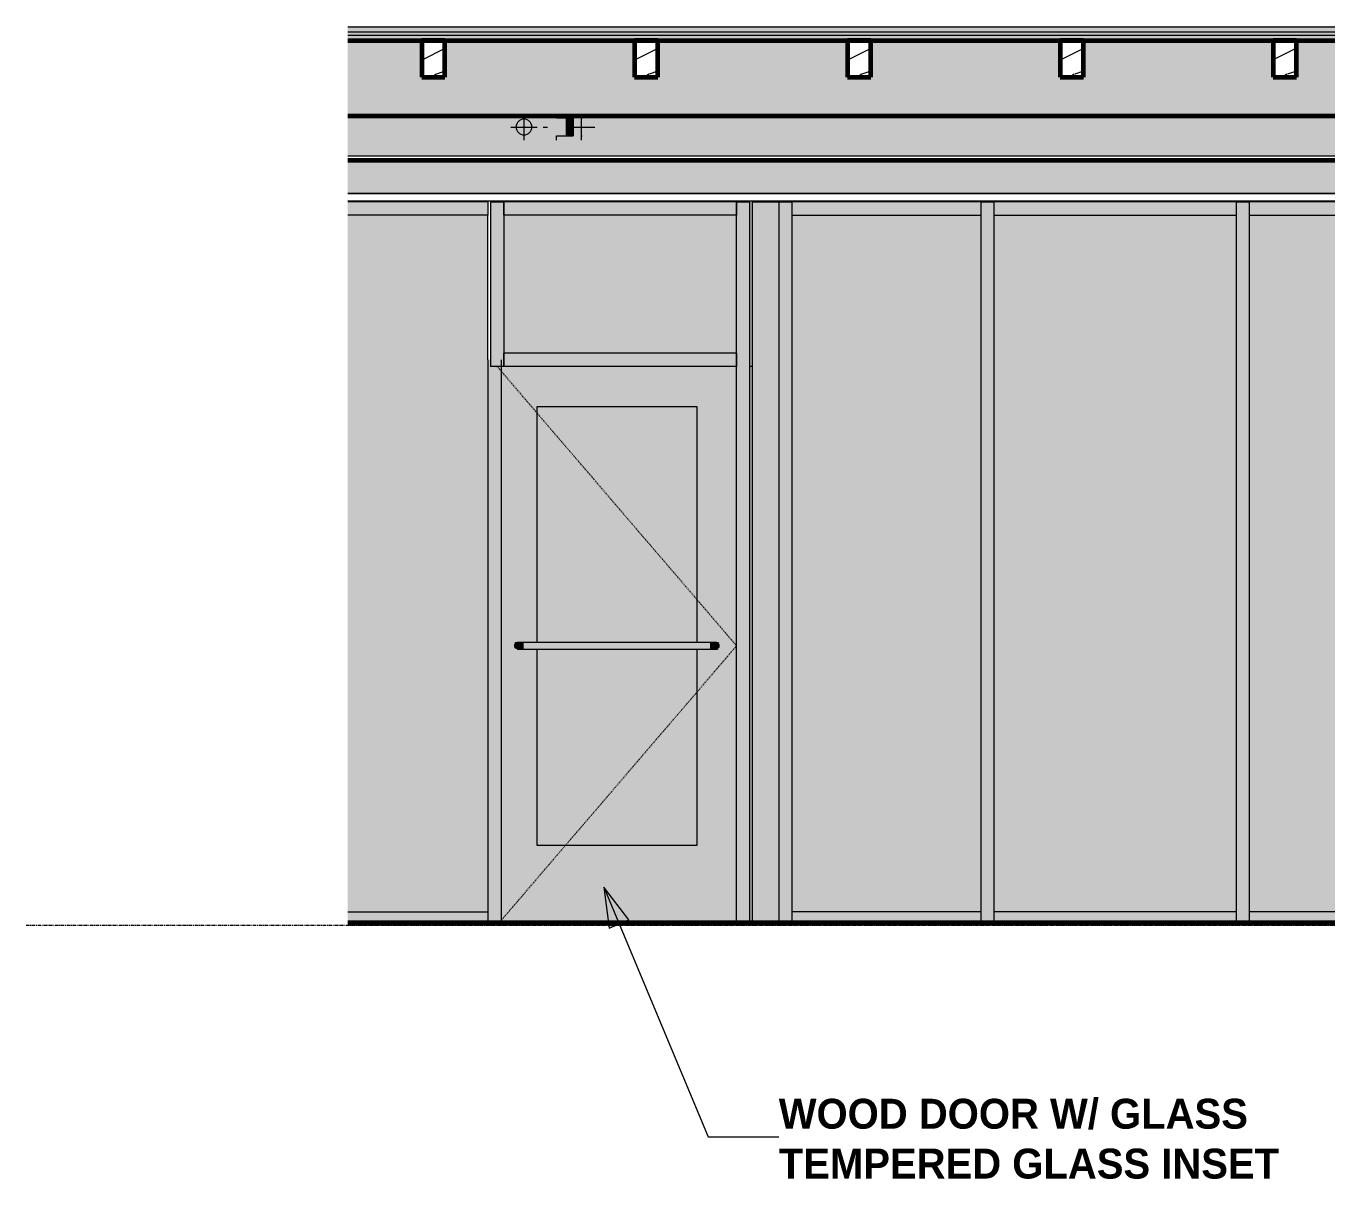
# Model space of a CAD drawing. Header units: inches. Extents: x -3510 to 2128, y -38 to 218.
# Drawn here: x 357.3 to 552.9, y -38.2 to 135.2 of the extents above; entities that cross this region are included whole.
import ezdxf

# ---------------------------------------------------------------- set-up
doc = ezdxf.new("R2010")
doc.units = ezdxf.units.IN
doc.header["$MEASUREMENT"] = 0
doc.linetypes.add('Dash 1_16_', pattern=[0.125, 0.0625, -0.0625])
doc.linetypes.add('Grid Line 1_2_', pattern=[0.875, 0.5, -0.125, 0.125, -0.125])
for name, color, linetype, lineweight in [('0-3', 50, 'Continuous', 9), ('0-4', 10, 'Continuous', 5), ('A-CLNG', 13, 'Continuous', 18), ('A-CLNG-3', 7, 'Continuous', 18), ('A-CLNG-5', 13, 'Continuous', 60), ('A-CLNG-PATT-2', 13, 'Continuous', 9), ('A-DOOR', 31, 'Continuous', 18), ('A-DOOR-6', 31, 'Dash 1_16_', 9), ('A-DOOR-7', 31, 'Continuous', 9), ('A-DOOR-FRAM', 31, 'Continuous', 9), ('A-DOOR-FRAM-4', 31, 'Continuous', 18), ('A-DOOR-GLAZ-1', 31, 'Continuous', 18), ('A-FLOR-1', 31, 'Continuous', 5), ('A-FLOR-2', 8, 'Continuous', 5), ('A-FLOR-3', 7, 'Continuous', 18), ('A-FLOR-4', 250, 'Continuous', 60), ('A-FLOR-LEVL-1', 51, 'Grid Line 1_2_', 9), ('A-FLOR-MCUT-1', 7, 'Continuous', 18), ('A-FLOR-PATT-2', 253, 'Continuous', 9), ('A-FLOR-PATT-3', 50, 'Continuous', 9), ('A-GLAZ-CURT', 52, 'Continuous', 9), ('A-GLAZ-CWMG', 51, 'Continuous', 9), ('A-WALL', 113, 'Continuous', 18), ('A-WALL-4', 113, 'Continuous', 5), ('G-ANNO-TEXT', 231, 'Continuous', 9), ('P-PIPE', 3, 'Continuous', 9), ('P-PIPE-CNTR', 3, 'Continuous', 9), ('S-BEAM', 12, 'Continuous', 9), ('S-BEAM-1', 250, 'Continuous', 60)]:
    doc.layers.add(name, color=color, linetype=linetype, lineweight=lineweight)
doc.styles.add('Century Gothic_B', font='GOTHICB.TTF', dxfattribs={"height": 4.5})
pattern_1 = [(0, (0, 0), (7.68, 1.92), [0.634, -5.126, 0.634, -5.126, -30.72]), (0, (0, 0), (7.68, 1.92), [-11.52, 0.634, -10.886, 0.634, -5.126, -13.44]), (0, (0, 0), (7.68, 1.92), [-28.8, 0.634, -3.206, 0.634, -8.966]), (120, (2.88, 0.96), (-5.50276878, 5.6910751), [0.634, -5.126, 0.634, -5.126, -30.72]), (120, (2.88, 0.96), (-5.50276878, 5.6910751), [-11.52, 0.634, -10.886, 0.634, -5.126, -13.44]), (120, (2.88, 0.96), (-5.50276878, 5.6910751), [-28.8, 0.634, -3.206, 0.634, -8.966]), (240, (3.84, 4.8), (-2.17723122, -7.6110751), [0.634, -5.126, 0.634, -5.126, -30.72]), (240, (3.84, 4.8), (-2.17723122, -7.6110751), [-11.52, 0.634, -10.886, 0.634, -5.126, -13.44]), (240, (3.84, 4.8), (-2.17723122, -7.6110751), [-28.8, 0.634, -3.206, 0.634, -8.966])]
pattern_2 = [(0, (0, 0), (0, 2.399), []), (315, (0, 0), (2.3985062, 0), [3.393, -3.393]), (45, (0, 0), (2.3985062, 0), [3.393, -3.393])]
pattern_3 = [(216.87, (3.199, 7.997), (23.98977143, 15.99364286), [3.998, -35.986]), (206.565, (7.997, 5.598), (-7.9970807, -7.9966192), [8.941, -8.941]), (198.435, (7.997, 1.599), (-15.9938446, -7.99709826), [5.058, -20.23])]

# ---------------------------------------------------------------- blocks, each defined once
blk = doc.blocks.new('CTR - 1st Phase - Shell_rvt-4-INTERIOR ELEVATION - CORRIDOR _103_N_ _ LOBBY _106_ - SOUTH WALL')
at = {"layer": 'A-FLOR-1'}
h = blk.add_hatch(color=256, dxfattribs=at)
h.paths.add_polyline_path([(-11534.63, 110), (-11250.14, 110), (-11250.14, 115), (-11534.63, 115)], flags=0)
h.paths.add_polyline_path([(-11488.42, 121.63), (-11250.14, 121.63), (-11250.14, 133), (-11264, 133), (-11264, 127.5), (-11267.5, 127.5), (-11267.5, 133), (-11296, 133), (-11296, 127.5), (-11299.5, 127.5), (-11299.5, 133), (-11328, 133), (-11328, 127.5), (-11331.5, 127.5), (-11331.5, 133), (-11360, 133), (-11360, 127.5), (-11363.5, 127.5), (-11363.5, 133), (-11392, 133), (-11392, 127.5), (-11395.5, 127.5), (-11395.5, 133), (-11424, 133), (-11424, 127.5), (-11427.5, 127.5), (-11427.5, 133), (-11456, 133), (-11456, 127.5), (-11459.5, 127.5), (-11459.5, 133), (-11488, 133), (-11488, 127.5), (-11491.5, 127.5), (-11491.5, 133), (-11520, 133), (-11520, 127.5), (-11523.5, 127.5), (-11523.5, 133), (-11534.63, 133), (-11534.63, 121.63), (-11493.04, 121.63)], flags=0)
at = {"layer": 'A-FLOR-2'}
blk.add_hatch(color=256, dxfattribs=at).paths.add_polyline_path([(-10832.18, 133.75), (-10351.56, 133.75), (-10351.56, 134.25), (-11534.63, 134.25), (-11534.63, 133.75), (-10841.43, 133.75)], flags=0)
at = {"layer": 'A-FLOR-PATT-2'}
h = blk.add_hatch(dxfattribs=at)
h.set_pattern_fill('FP_25', color=256, style=0, pattern_type=2)
h.set_pattern_definition(pattern_1)
h.paths.add_polyline_path([(-11534.63, 134.25), (-10351.56, 134.25), (-10351.56, 135), (-11534.63, 135)], flags=0)
h = blk.add_hatch(dxfattribs=at)
h.set_pattern_fill('FP_25', color=256, style=0, pattern_type=2)
h.set_pattern_definition(pattern_1)
h.paths.add_polyline_path([(-10970.82, -0.03), (-10351.56, -0.03), (-10351.56, 0), (-11534.63, 0), (-11534.63, -0.03), (-10975.45, -0.03)], flags=0)
at = {"layer": 'A-FLOR-PATT-3'}
h = blk.add_hatch(dxfattribs=at)
h.set_pattern_fill('FP_27', color=256, style=0, pattern_type=2)
h.set_pattern_definition(pattern_2)
h.paths.add_polyline_path([(-10370.05, 135), (-10351.56, 135), (-10351.56, 135.19), (-11534.63, 135.19), (-11534.63, 135), (-10380.66, 135)], flags=0)
h = blk.add_hatch(dxfattribs=at)
h.set_pattern_fill('FP_27', color=256, style=0, pattern_type=2)
h.set_pattern_definition(pattern_2)
h.paths.add_polyline_path([(-10832.18, 133), (-10351.56, 133), (-10351.56, 133.75), (-11534.63, 133.75), (-11534.63, 133), (-10841.43, 133)], flags=0)
h = blk.add_hatch(dxfattribs=at)
h.set_pattern_fill('FP_26', color=256, style=0, pattern_type=2)
h.set_pattern_definition([(135, (0, 0), (-2.12132034, -2.12132034), [])])
h.paths.add_polyline_path([(-10380.66, 0), (-10351.56, 0), (-10351.56, 0.37), (-11534.63, 0.37), (-11534.63, 0), (-10381.29, 0)], flags=0)
at = {"layer": 'A-CLNG-3'}
for p, q in [((-11534.63, 110), (-11284.29, 110)), ((-11284.29, 108.87), (-11534.63, 108.87))]:
    blk.add_line(p, q, dxfattribs=at)
at = {"layer": 'A-FLOR-3'}
blk.add_line((-11256.26, 110), (-11534.63, 110), dxfattribs=at)
at = {"layer": 'A-FLOR-4'}
for p, q in [((-11534.63, 133), (-10351.56, 133)), ((-10351.56, 0.37), (-11534.63, 0.37))]:
    blk.add_line(p, q, dxfattribs=at)
at = {"layer": 'A-FLOR-MCUT-1'}
for p, q in [((-10351.56, 135), (-11534.63, 135)), ((-10351.56, 134.25), (-11534.63, 134.25)), ((-10351.56, 133.75), (-11534.63, 133.75)), ((-10351.56, 0), (-11534.63, 0))]:
    blk.add_line(p, q, dxfattribs=at)
blk = doc.blocks.new('LVL-Laminated Veneer Lumber - 4X6 S_ PINE - NO_ 1-2093603-INTERIOR ELEVATION - CORRIDOR _103_N_ _ LOBBY _106_ - SOUTH WALL')
at = {"layer": 'S-BEAM'}
h = blk.add_hatch(dxfattribs=at)
h.set_pattern_fill('FP_14', color=256, style=0, pattern_type=2)
h.set_pattern_definition(pattern_3)
h.paths.add_polyline_path([(-11520, 127.5), (-11520, 133), (-11523.5, 133), (-11523.5, 127.5)], flags=0)
at = {"layer": 'S-BEAM-1'}
for p, q in [((-11520, 133), (-11523.5, 133)), ((-11523.5, 133), (-11523.5, 127.5)), ((-11520, 127.5), (-11520, 133)), ((-11523.5, 127.5), (-11520, 127.5))]:
    blk.add_line(p, q, dxfattribs=at)
blk = doc.blocks.new('LVL-Laminated Veneer Lumber - 4X6 S_ PINE - NO_ 1-V74-INTERIOR ELEVATION - CORRIDOR _103_N_ _ LOBBY _106_ - SOUTH WALL')
at = {"layer": 'S-BEAM'}
h = blk.add_hatch(dxfattribs=at)
h.set_pattern_fill('FP_14', color=256, style=0, pattern_type=2)
h.set_pattern_definition(pattern_3)
h.paths.add_polyline_path([(-11491.5, 127.5), (-11488, 127.5), (-11488, 133), (-11491.5, 133), (-11491.5, 128.53)], flags=0)
at = {"layer": 'S-BEAM-1'}
for p, q in [((-11488, 133), (-11491.5, 133)), ((-11491.5, 133), (-11491.5, 127.5)), ((-11488, 127.5), (-11488, 133)), ((-11491.5, 127.5), (-11488, 127.5))]:
    blk.add_line(p, q, dxfattribs=at)
blk = doc.blocks.new('LVL-Laminated Veneer Lumber - 4X6 S_ PINE - NO_ 1-V75-INTERIOR ELEVATION - CORRIDOR _103_N_ _ LOBBY _106_ - SOUTH WALL')
at = {"layer": 'S-BEAM'}
h = blk.add_hatch(dxfattribs=at)
h.set_pattern_fill('FP_14', color=256, style=0, pattern_type=2)
h.set_pattern_definition(pattern_3)
h.paths.add_polyline_path([(-11456, 127.5), (-11456, 133), (-11459.5, 133), (-11459.5, 127.5)], flags=0)
at = {"layer": 'S-BEAM-1'}
for p, q in [((-11456, 133), (-11459.5, 133)), ((-11459.5, 133), (-11459.5, 127.5)), ((-11456, 127.5), (-11456, 133)), ((-11459.5, 127.5), (-11456, 127.5))]:
    blk.add_line(p, q, dxfattribs=at)
blk = doc.blocks.new('LVL-Laminated Veneer Lumber - 4X6 S_ PINE - NO_ 1-1619286-INTERIOR ELEVATION - CORRIDOR _103_N_ _ LOBBY _106_ - SOUTH WALL')
at = {"layer": 'S-BEAM'}
h = blk.add_hatch(dxfattribs=at)
h.set_pattern_fill('FP_14', color=256, style=0, pattern_type=2)
h.set_pattern_definition(pattern_3)
h.paths.add_polyline_path([(-11424, 127.5), (-11424, 133), (-11427.5, 133), (-11427.5, 127.5)], flags=0)
at = {"layer": 'S-BEAM-1'}
for p, q in [((-11424, 133), (-11427.5, 133)), ((-11427.5, 133), (-11427.5, 127.5)), ((-11424, 127.5), (-11424, 133)), ((-11427.5, 127.5), (-11424, 127.5))]:
    blk.add_line(p, q, dxfattribs=at)
blk = doc.blocks.new('LVL-Laminated Veneer Lumber - 4X6 S_ PINE - NO_ 1-V76-INTERIOR ELEVATION - CORRIDOR _103_N_ _ LOBBY _106_ - SOUTH WALL')
at = {"layer": 'S-BEAM'}
h = blk.add_hatch(dxfattribs=at)
h.set_pattern_fill('FP_14', color=256, style=0, pattern_type=2)
h.set_pattern_definition(pattern_3)
h.paths.add_polyline_path([(-11392, 127.5), (-11392, 133), (-11395.5, 133), (-11395.5, 127.5)], flags=0)
at = {"layer": 'S-BEAM-1'}
for p, q in [((-11392, 133), (-11395.5, 133)), ((-11395.5, 133), (-11395.5, 127.5)), ((-11392, 127.5), (-11392, 133)), ((-11395.5, 127.5), (-11392, 127.5))]:
    blk.add_line(p, q, dxfattribs=at)
blk = doc.blocks.new('CTR - 1st Phase - Structure_rvt-4-INTERIOR ELEVATION - CORRIDOR _103_N_ _ LOBBY _106_ - SOUTH WALL')
at = {"layer": '0-3'}
for name in ['LVL-Laminated Veneer Lumber - 4X6 S_ PINE - NO_ 1-2093603-INTERIOR ELEVATION - CORRIDOR _103_N_ _ LOBBY _106_ - SOUTH WALL', 'LVL-Laminated Veneer Lumber - 4X6 S_ PINE - NO_ 1-V74-INTERIOR ELEVATION - CORRIDOR _103_N_ _ LOBBY _106_ - SOUTH WALL', 'LVL-Laminated Veneer Lumber - 4X6 S_ PINE - NO_ 1-V75-INTERIOR ELEVATION - CORRIDOR _103_N_ _ LOBBY _106_ - SOUTH WALL', 'LVL-Laminated Veneer Lumber - 4X6 S_ PINE - NO_ 1-1619286-INTERIOR ELEVATION - CORRIDOR _103_N_ _ LOBBY _106_ - SOUTH WALL', 'LVL-Laminated Veneer Lumber - 4X6 S_ PINE - NO_ 1-V76-INTERIOR ELEVATION - CORRIDOR _103_N_ _ LOBBY _106_ - SOUTH WALL']:
    blk.add_blockref(name, (0, 0), dxfattribs=at)
blk = doc.blocks.new('System Panel - SINGLE PANE - SAFETY GLAZING-2183543-INTERIOR ELEVATION - CORRIDOR _103_N_ _ LOBBY _106_ - SOUTH WALL')
at = {"layer": 'A-GLAZ-CURT'}
blk.add_hatch(color=256, dxfattribs=at).paths.add_polyline_path([(-11460.69, 2), (-11439.43, 2), (-11439.43, 106.75), (-11467.79, 106.75), (-11467.79, 2)], flags=0)
blk = doc.blocks.new('Rectangular Mullion - 2_ x 4_ - INTERIOR-2183534-INTERIOR ELEVATION - CORRIDOR _103_N_ _ LOBBY _106_ - SOUTH WALL')
at = {"layer": 'A-GLAZ-CWMG'}
blk.add_hatch(color=256, dxfattribs=at).paths.add_polyline_path([(-11460.69, 0.38), (-11439.43, 0.38), (-11439.43, 2), (-11467.79, 2), (-11467.79, 0.38)], flags=0)
for p, q in [((-11467.79, 0.38), (-11467.79, 2)), ((-11439.43, 2), (-11467.79, 2)), ((-11439.43, 2), (-11439.43, 0.38))]:
    blk.add_line(p, q, dxfattribs=at)
blk = doc.blocks.new('Rectangular Mullion - 2_ x 4_ - INTERIOR-2183545-INTERIOR ELEVATION - CORRIDOR _103_N_ _ LOBBY _106_ - SOUTH WALL')
at = {"layer": 'A-GLAZ-CWMG'}
blk.add_hatch(color=256, dxfattribs=at).paths.add_polyline_path([(-11469.79, 85), (-11467.79, 85), (-11467.79, 108.75), (-11469.79, 108.75), (-11469.79, 85.95)], flags=0)
for p, q in [((-11469.79, 108.75), (-11467.79, 108.75)), ((-11469.79, 108.75), (-11469.79, 85)), ((-11467.79, 85), (-11467.79, 108.75))]:
    blk.add_line(p, q, dxfattribs=at)
blk = doc.blocks.new('System Panel - SINGLE PANE - SAFETY GLAZING-2183546-INTERIOR ELEVATION - CORRIDOR _103_N_ _ LOBBY _106_ - SOUTH WALL')
at = {"layer": 'A-GLAZ-CURT'}
blk.add_hatch(color=256, dxfattribs=at).paths.add_polyline_path([(-11386.75, 2), (-11362.68, 2), (-11362.68, 106.75), (-11399.05, 106.75), (-11399.05, 2)], flags=0)
blk = doc.blocks.new('Rectangular Mullion - 2_ x 4_ - INTERIOR-2183535-INTERIOR ELEVATION - CORRIDOR _103_N_ _ LOBBY _106_ - SOUTH WALL')
at = {"layer": 'A-GLAZ-CWMG'}
blk.add_hatch(color=256, dxfattribs=at).paths.add_polyline_path([(-11401.05, 106.75), (-11401.05, 108.75), (-11437.43, 108.75), (-11437.43, 106.75), (-11423.72, 106.75)], flags=0)
for p, q in [((-11437.43, 106.75), (-11437.43, 108.75)), ((-11401.05, 108.75), (-11437.43, 108.75)), ((-11401.05, 108.75), (-11401.05, 106.75)), ((-11437.43, 106.75), (-11401.05, 106.75))]:
    blk.add_line(p, q, dxfattribs=at)
blk = doc.blocks.new('Rectangular Mullion - 2_ x 4_ - INTERIOR-2183537-INTERIOR ELEVATION - CORRIDOR _103_N_ _ LOBBY _106_ - SOUTH WALL')
at = {"layer": 'A-GLAZ-CWMG'}
blk.add_hatch(color=256, dxfattribs=at).paths.add_polyline_path([(-11362.68, 0.38), (-11362.68, 2), (-11399.05, 2), (-11399.05, 0.38), (-11386.75, 0.38)], flags=0)
for p, q in [((-11399.05, 0.38), (-11399.05, 2)), ((-11362.68, 2), (-11399.05, 2)), ((-11362.68, 2), (-11362.68, 0.38))]:
    blk.add_line(p, q, dxfattribs=at)
blk = doc.blocks.new('Rectangular Mullion - 2_ x 4_ - INTERIOR-2183539-INTERIOR ELEVATION - CORRIDOR _103_N_ _ LOBBY _106_ - SOUTH WALL')
at = {"layer": 'A-GLAZ-CWMG'}
blk.add_hatch(color=256, dxfattribs=at).paths.add_polyline_path([(-11399.05, 0.38), (-11399.05, 85), (-11401.05, 85), (-11401.05, 0.38)], flags=0)
for p, q in [((-11401.05, 85), (-11401.05, 0.38)), ((-11399.05, 0.38), (-11399.05, 85))]:
    blk.add_line(p, q, dxfattribs=at)
blk = doc.blocks.new('Rectangular Mullion - 2_ x 4_ - INTERIOR-2183541-INTERIOR ELEVATION - CORRIDOR _103_N_ _ LOBBY _106_ - SOUTH WALL')
at = {"layer": 'A-GLAZ-CWMG'}
blk.add_hatch(color=256, dxfattribs=at).paths.add_polyline_path([(-11439.43, 106.75), (-11439.43, 108.75), (-11467.79, 108.75), (-11467.79, 106.75), (-11460.69, 106.75)], flags=0)
for p, q in [((-11467.79, 106.75), (-11467.79, 108.75)), ((-11439.43, 108.75), (-11467.79, 108.75)), ((-11439.43, 108.75), (-11439.43, 106.75)), ((-11467.79, 106.75), (-11439.43, 106.75))]:
    blk.add_line(p, q, dxfattribs=at)
blk = doc.blocks.new('Rectangular Mullion - 2_ x 4_ - INTERIOR-2179408-INTERIOR ELEVATION - CORRIDOR _103_N_ _ LOBBY _106_ - SOUTH WALL')
at = {"layer": 'A-GLAZ-CWMG'}
blk.add_hatch(color=256, dxfattribs=at).paths.add_polyline_path([(-11469.79, 0.38), (-11469.79, 108.75), (-11473.79, 108.75), (-11473.79, 0.38)], flags=0)
for p, q in [((-11473.79, 108.75), (-11469.79, 108.75)), ((-11473.79, 0.38), (-11473.79, 108.75)), ((-11469.79, 108.75), (-11469.79, 0.38))]:
    blk.add_line(p, q, dxfattribs=at)
blk = doc.blocks.new('STOREFRONT DOOR - WOOD STILE W_ GLASS INSET-2189325-INTERIOR ELEVATION - CORRIDOR _103_N_ _ LOBBY _106_ - SOUTH WALL')
at = {"layer": 'A-DOOR'}
for points in [[(-11319.3, 41.5), (-11319.12, 41.5), (-11318.37, 41.52), (-11318.3, 41.52), (-11318.3, 42), (-11319.8, 42), (-11319.76, 41.81), (-11319.7, 41.71), (-11319.63, 41.62), (-11319.5, 41.54), (-11319.35, 41.51), (-11319.32, 41.5)], [(-11319.4, 42), (-11318.3, 42), (-11318.3, 42.5), (-11318.93, 42.5), (-11319.4, 42.48), (-11319.55, 42.42), (-11319.72, 42.28), (-11319.76, 42.19), (-11319.79, 42.13), (-11319.79, 42), (-11319.4, 42)], [(-11312.81, 42), (-11290.3, 42), (-11290.3, 42.5), (-11318.3, 42.48), (-11318.3, 42), (-11316.3, 42)], [(-11317.43, 41.5), (-11290.3, 41.52), (-11290.3, 42), (-11318.3, 42), (-11318.3, 41.5)], [(-11289.8, 42), (-11288.8, 42), (-11288.85, 42.19), (-11288.92, 42.31), (-11288.99, 42.37), (-11289.09, 42.44), (-11289.13, 42.46), (-11289.3, 42.49), (-11289.86, 42.5), (-11290.3, 42.48), (-11290.3, 42), (-11289.83, 42)], [(-11290.3, 41.5), (-11289.2, 41.52), (-11289.02, 41.6), (-11288.92, 41.69), (-11288.84, 41.83), (-11288.82, 41.89), (-11288.82, 42), (-11290.3, 42), (-11290.3, 41.51)]]:
    blk.add_hatch(color=256, dxfattribs=at).paths.add_polyline_path(points, flags=0)
at = {"layer": 'A-DOOR-FRAM-4'}
h = blk.add_hatch(color=256, dxfattribs=at)
h.paths.add_polyline_path([(-11321.37, 0.38), (-11286.3, 0.38), (-11286.3, 84), (-11322.3, 84), (-11322.3, 0.38), (-11322.12, 0.38)], flags=0)
h.paths.add_polyline_path([(-11312.81, 12), (-11316.3, 12), (-11316.3, 41.5), (-11318.65, 41.52), (-11318.95, 41.51), (-11319.15, 41.51), (-11319.24, 41.51), (-11319.36, 41.51), (-11319.51, 41.55), (-11319.57, 41.58), (-11319.7, 41.71), (-11319.76, 41.81), (-11319.79, 41.87), (-11319.8, 42), (-11319.76, 42.19), (-11319.69, 42.31), (-11319.66, 42.35), (-11319.52, 42.44), (-11319.48, 42.46), (-11319.31, 42.49), (-11318.75, 42.5), (-11318.3, 42.5), (-11316.3, 42.5), (-11316.3, 78), (-11292.3, 78), (-11292.3, 42.5), (-11289.2, 42.48), (-11289.08, 42.44), (-11288.89, 42.27), (-11288.84, 42.18), (-11288.82, 42.09), (-11288.8, 42), (-11288.85, 41.8), (-11288.92, 41.69), (-11289.02, 41.6), (-11289.09, 41.56), (-11289.31, 41.51), (-11290.07, 41.5), (-11292.3, 41.5), (-11292.3, 12)], flags=0)
at = {"layer": 'A-DOOR-GLAZ-1'}
h = blk.add_hatch(color=256, dxfattribs=at)
h.paths.add_polyline_path([(-11316.3, 12), (-11292.3, 12), (-11292.3, 41.5), (-11316.3, 41.5), (-11316.3, 16.88)], flags=0)
h.paths.add_polyline_path([(-11312.81, 42.5), (-11292.3, 42.5), (-11292.3, 78), (-11316.3, 78), (-11316.3, 42.5)], flags=0)
at = {"layer": 'A-DOOR-6'}
for p, q in [((-11286.3, 42), (-11322.3, 84)), ((-11321.98, 0.38), (-11286.3, 42))]:
    blk.add_line(p, q, dxfattribs=at)
at = {"layer": 'A-DOOR-7'}
for p, q in [((-11290.3, 42.5), (-11318.3, 42.5)), ((-11318.3, 41.5), (-11290.3, 41.5))]:
    blk.add_line(p, q, dxfattribs=at)
at = {"layer": 'A-DOOR-7', "flags": 128}
for points in [[(-11318.3, 42.5), (-11318.34, 42.5), (-11318.38, 42.5), (-11318.42, 42.5), (-11318.46, 42.5), (-11318.5, 42.5), (-11318.54, 42.5), (-11318.58, 42.5), (-11318.62, 42.5), (-11318.66, 42.5), (-11318.69, 42.5), (-11318.73, 42.5), (-11318.77, 42.5), (-11318.8, 42.5), (-11318.84, 42.5), (-11318.87, 42.5), (-11318.9, 42.5), (-11318.93, 42.5), (-11318.96, 42.5), (-11318.99, 42.5), (-11319.02, 42.5), (-11319.05, 42.5), (-11319.08, 42.5), (-11319.1, 42.5), (-11319.12, 42.5), (-11319.15, 42.5), (-11319.17, 42.5), (-11319.19, 42.5), (-11319.2, 42.5), (-11319.22, 42.5), (-11319.24, 42.5), (-11319.25, 42.5), (-11319.26, 42.5), (-11319.27, 42.5), (-11319.28, 42.5), (-11319.29, 42.5), (-11319.3, 42.5), (-11319.3, 42.5), (-11319.3, 42.5), (-11319.3, 42.5), (-11319.3, 42.5)], [(-11319.3, 41.5), (-11319.3, 41.5), (-11319.3, 41.5), (-11319.3, 41.5), (-11319.29, 41.5), (-11319.28, 41.5), (-11319.28, 41.5), (-11319.27, 41.5), (-11319.25, 41.5), (-11319.24, 41.5), (-11319.23, 41.5), (-11319.21, 41.5), (-11319.19, 41.5), (-11319.17, 41.5), (-11319.15, 41.5), (-11319.13, 41.5), (-11319.11, 41.5), (-11319.08, 41.5), (-11319.06, 41.5), (-11319.03, 41.5), (-11319, 41.5), (-11318.97, 41.5), (-11318.94, 41.5), (-11318.91, 41.5), (-11318.88, 41.5), (-11318.85, 41.5), (-11318.81, 41.5), (-11318.78, 41.5), (-11318.74, 41.5), (-11318.7, 41.5), (-11318.67, 41.5), (-11318.63, 41.5), (-11318.59, 41.5), (-11318.55, 41.5), (-11318.51, 41.5), (-11318.47, 41.5), (-11318.44, 41.5), (-11318.4, 41.5), (-11318.36, 41.5), (-11318.32, 41.5), (-11318.3, 41.5)], [(-11289.3, 42.5), (-11289.31, 42.5), (-11289.31, 42.5), (-11289.31, 42.5), (-11289.32, 42.5), (-11289.32, 42.5), (-11289.33, 42.5), (-11289.34, 42.5), (-11289.36, 42.5), (-11289.37, 42.5), (-11289.38, 42.5), (-11289.4, 42.5), (-11289.42, 42.5), (-11289.44, 42.5), (-11289.46, 42.5), (-11289.48, 42.5), (-11289.5, 42.5), (-11289.53, 42.5), (-11289.55, 42.5), (-11289.58, 42.5), (-11289.61, 42.5), (-11289.64, 42.5), (-11289.67, 42.5), (-11289.7, 42.5), (-11289.73, 42.5), (-11289.76, 42.5), (-11289.8, 42.5), (-11289.83, 42.5), (-11289.87, 42.5), (-11289.91, 42.5), (-11289.94, 42.5), (-11289.98, 42.5), (-11290.02, 42.5), (-11290.06, 42.5), (-11290.1, 42.5), (-11290.13, 42.5), (-11290.17, 42.5), (-11290.21, 42.5), (-11290.25, 42.5), (-11290.29, 42.5), (-11290.3, 42.5)], [(-11290.3, 41.5), (-11290.26, 41.5), (-11290.22, 41.5), (-11290.19, 41.5), (-11290.15, 41.5), (-11290.11, 41.5), (-11290.07, 41.5), (-11290.03, 41.5), (-11289.99, 41.5), (-11289.95, 41.5), (-11289.92, 41.5), (-11289.88, 41.5), (-11289.84, 41.5), (-11289.81, 41.5), (-11289.77, 41.5), (-11289.74, 41.5), (-11289.71, 41.5), (-11289.68, 41.5), (-11289.65, 41.5), (-11289.62, 41.5), (-11289.59, 41.5), (-11289.56, 41.5), (-11289.53, 41.5), (-11289.51, 41.5), (-11289.49, 41.5), (-11289.46, 41.5), (-11289.44, 41.5), (-11289.42, 41.5), (-11289.4, 41.5), (-11289.39, 41.5), (-11289.37, 41.5), (-11289.36, 41.5), (-11289.35, 41.5), (-11289.34, 41.5), (-11289.33, 41.5), (-11289.32, 41.5), (-11289.31, 41.5), (-11289.31, 41.5), (-11289.31, 41.5), (-11289.3, 41.5), (-11289.3, 41.5)]]:
    blk.add_lwpolyline(points, dxfattribs=at)
at = {"layer": 'A-DOOR-7'}
for centre, start, end in [((-11319.3, 42), 86.1684, 135), ((-11289.3, 42), 260.1527, 300), ((-11289.3, 42), 45, 93.8316)]:
    blk.add_arc(centre, 0.5, start, end, dxfattribs=at)
at = {"layer": 'A-DOOR-FRAM'}
for p, q in [((-11316.3, 42.5), (-11316.3, 78)), ((-11316.3, 78), (-11292.3, 78)), ((-11292.3, 78), (-11292.3, 42.5)), ((-11316.3, 12), (-11316.3, 41.5)), ((-11292.3, 41.5), (-11292.3, 12)), ((-11292.3, 12), (-11316.3, 12))]:
    blk.add_line(p, q, dxfattribs=at)
blk = doc.blocks.new('Rectangular Mullion - 2_ x 4_ - INTERIOR-2183549-INTERIOR ELEVATION - CORRIDOR _103_N_ _ LOBBY _106_ - SOUTH WALL')
at = {"layer": 'A-GLAZ-CWMG'}
blk.add_hatch(color=256, dxfattribs=at).paths.add_polyline_path([(-11476.16, 85), (-11474.16, 85), (-11474.16, 108.75), (-11476.16, 108.75), (-11476.16, 86)], flags=0)
for p, q in [((-11476.16, 108.75), (-11474.16, 108.75)), ((-11476.16, 85), (-11476.16, 108.75))]:
    blk.add_line(p, q, dxfattribs=at)
blk = doc.blocks.new('Rectangular Mullion - 2_ x 4_ - INTERIOR-2183520-INTERIOR ELEVATION - CORRIDOR _103_N_ _ LOBBY _106_ - SOUTH WALL')
at = {"layer": 'A-GLAZ-CWMG'}
blk.add_hatch(color=256, dxfattribs=at).paths.add_polyline_path([(-11476.16, 106.75), (-11476.16, 108.75), (-11511.16, 108.75), (-11511.16, 106.75), (-11479.18, 106.75)], flags=0)
for p, q in [((-11511.16, 106.75), (-11511.16, 108.75)), ((-11476.16, 108.75), (-11511.16, 108.75)), ((-11476.16, 108.75), (-11476.16, 106.75)), ((-11476.16, 106.75), (-11511.16, 106.75))]:
    blk.add_line(p, q, dxfattribs=at)
blk = doc.blocks.new('Rectangular Mullion - 2_ x 4_ - INTERIOR-2186734-INTERIOR ELEVATION - CORRIDOR _103_N_ _ LOBBY _106_ - SOUTH WALL')
at = {"layer": 'A-GLAZ-CWMG'}
blk.add_hatch(color=256, dxfattribs=at).paths.add_polyline_path([(-11513.56, 106.75), (-11513.56, 108.75), (-11534.63, 108.75), (-11534.63, 106.75), (-11516.15, 106.75)], flags=0)
for p, q in [((-11513.56, 108.75), (-11534.63, 108.75)), ((-11513.56, 108.75), (-11513.56, 106.75)), ((-11513.56, 106.75), (-11534.63, 106.75))]:
    blk.add_line(p, q, dxfattribs=at)
blk = doc.blocks.new('Elbow - PVC - Sch 40 - Standard-V71-INTERIOR ELEVATION - CORRIDOR _103_N_ _ LOBBY _106_ - SOUTH WALL')
at = {"layer": 'P-PIPE'}
for points in [[(-11504.59, 120), (-11501.87, 120), (-11501.87, 121.34), (-11503.38, 121.33), (-11503.66, 121.27), (-11503.92, 121.16), (-11504.2, 120.95), (-11504.43, 120.64), (-11504.55, 120.35), (-11504.56, 120.22)], [(-11501.13, 120), (-11500.72, 120), (-11500.72, 121.34), (-11501.87, 121.34), (-11501.87, 120)], [(-11501.13, 118.66), (-11500.72, 118.66), (-11500.72, 120), (-11501.87, 120), (-11501.87, 118.66)]]:
    blk.add_hatch(color=256, dxfattribs=at).paths.add_polyline_path(points, flags=0)
h = blk.add_hatch(color=256, dxfattribs=at)
h.paths.add_polyline_path([(-11501.87, 118.66), (-11501.87, 120), (-11504.59, 120), (-11504.53, 119.61), (-11504.37, 119.27), (-11504.14, 119.01), (-11503.85, 118.81), (-11503.51, 118.69), (-11502.94, 118.66), (-11502.94, 118.67), (-11502.21, 118.66), (-11502.11, 118.66)], flags=0)
h.paths.add_polyline_path([(-11503.25, 118.66), (-11503.34, 118.67), (-11503.25, 118.66)], flags=0)
for p, q in [((-11500.72, 121.34), (-11501.87, 121.34)), ((-11500.72, 121.34), (-11500.72, 120)), ((-11500.72, 120), (-11500.72, 118.66)), ((-11501.87, 118.66), (-11500.72, 118.66))]:
    blk.add_line(p, q, dxfattribs=at)
at = {"layer": 'P-PIPE', "flags": 128}
for points in [[(-11501.87, 121.34), (-11501.93, 121.34), (-11501.98, 121.34), (-11502.04, 121.34), (-11502.09, 121.34), (-11502.15, 121.34), (-11502.2, 121.34), (-11502.25, 121.34), (-11502.31, 121.34), (-11502.36, 121.34), (-11502.41, 121.34), (-11502.46, 121.34), (-11502.51, 121.34), (-11502.56, 121.34), (-11502.6, 121.34), (-11502.65, 121.34), (-11502.69, 121.34), (-11502.74, 121.34), (-11502.78, 121.34), (-11502.82, 121.34), (-11502.86, 121.34), (-11502.9, 121.34), (-11502.93, 121.34), (-11502.97, 121.34), (-11503, 121.34), (-11503.03, 121.34), (-11503.06, 121.34), (-11503.09, 121.34), (-11503.11, 121.34), (-11503.13, 121.34), (-11503.15, 121.34), (-11503.17, 121.34), (-11503.19, 121.34), (-11503.2, 121.34), (-11503.22, 121.34), (-11503.23, 121.34), (-11503.24, 121.34), (-11503.24, 121.34), (-11503.25, 121.34), (-11503.25, 121.34), (-11503.25, 121.34)], [(-11503.25, 118.66), (-11503.25, 118.66), (-11503.24, 118.66), (-11503.24, 118.66), (-11503.23, 118.66), (-11503.22, 118.66), (-11503.21, 118.66), (-11503.19, 118.66), (-11503.18, 118.66), (-11503.16, 118.66), (-11503.14, 118.66), (-11503.12, 118.66), (-11503.09, 118.66), (-11503.07, 118.66), (-11503.04, 118.66), (-11503.01, 118.66), (-11502.98, 118.66), (-11502.94, 118.66), (-11502.91, 118.66), (-11502.87, 118.66), (-11502.83, 118.66), (-11502.79, 118.66), (-11502.75, 118.66), (-11502.71, 118.66), (-11502.66, 118.66), (-11502.62, 118.66), (-11502.57, 118.66), (-11502.52, 118.66), (-11502.47, 118.66), (-11502.42, 118.66), (-11502.37, 118.66), (-11502.32, 118.66), (-11502.27, 118.66), (-11502.21, 118.66), (-11502.16, 118.66), (-11502.11, 118.66), (-11502.05, 118.66), (-11502, 118.66), (-11501.94, 118.66), (-11501.89, 118.66), (-11501.87, 118.66)]]:
    blk.add_lwpolyline(points, dxfattribs=at)
blk = doc.blocks.new('Elbow - PVC - Sch 40 - Standard-V72-INTERIOR ELEVATION - CORRIDOR _103_N_ _ LOBBY _106_ - SOUTH WALL')
at = {"layer": 'P-PIPE', "flags": 128}
for points in [[(-11499.35, 121.34), (-11499.38, 121.34), (-11499.4, 121.34), (-11499.42, 121.34)], [(-11499.42, 118.66), (-11499.4, 118.66), (-11499.38, 118.66), (-11499.36, 118.66)]]:
    blk.add_lwpolyline(points, dxfattribs=at)
blk = doc.blocks.new('System Panel - Glazed-2151797-INTERIOR ELEVATION - CORRIDOR _103_N_ _ LOBBY _106_ - SOUTH WALL')
at = {"layer": 'A-GLAZ-CURT'}
blk.add_hatch(color=256, dxfattribs=at).paths.add_polyline_path([(-11476.16, 86), (-11476.16, 106.75), (-11511.16, 106.75), (-11511.16, 86), (-11497.66, 86)], flags=0)
blk = doc.blocks.new('Rectangular Mullion - 2_ x 4_ - INTERIOR-2183554-INTERIOR ELEVATION - CORRIDOR _103_N_ _ LOBBY _106_ - SOUTH WALL')
at = {"layer": 'A-GLAZ-CWMG'}
blk.add_hatch(color=256, dxfattribs=at).paths.add_polyline_path([(-11474.16, 0.38), (-11474.16, 85), (-11476.16, 85), (-11476.16, 0.38)], flags=0)
blk.add_line((-11476.16, 0.38), (-11476.16, 85), dxfattribs=at)
blk = doc.blocks.new('Rectangular Mullion - 2_ x 4_ - INTERIOR-2183530-INTERIOR ELEVATION - CORRIDOR _103_N_ _ LOBBY _106_ - SOUTH WALL')
at = {"layer": 'A-GLAZ-CWMG'}
blk.add_hatch(color=256, dxfattribs=at).paths.add_polyline_path([(-11497.66, 84), (-11476.16, 84), (-11476.16, 86), (-11511.16, 86), (-11511.16, 84), (-11506.16, 84)], flags=0)
for p, q in [((-11511.16, 84), (-11511.16, 86)), ((-11476.16, 86), (-11511.16, 86)), ((-11476.16, 86), (-11476.16, 84)), ((-11476.16, 84), (-11511.16, 84))]:
    blk.add_line(p, q, dxfattribs=at)
blk = doc.blocks.new('Rectangular Mullion - 2_ x 4_ - INTERIOR-2328709-INTERIOR ELEVATION - CORRIDOR _103_N_ _ LOBBY _106_ - SOUTH WALL')
at = {"layer": 'A-GLAZ-CWMG'}
blk.add_hatch(color=256, dxfattribs=at).paths.add_polyline_path([(-11511.16, 84), (-11511.16, 108.75), (-11513.16, 108.75), (-11513.16, 85), (-11511.56, 85), (-11511.56, 84)], flags=0)
for p, q in [((-11513.16, 108.75), (-11511.16, 108.75)), ((-11513.16, 108.75), (-11513.16, 84)), ((-11511.16, 108.75), (-11511.16, 84)), ((-11511.16, 84), (-11513.16, 84))]:
    blk.add_line(p, q, dxfattribs=at)
blk = doc.blocks.new('Rectangular Mullion - 2_ x 4_ - INTERIOR-2183555-INTERIOR ELEVATION - CORRIDOR _103_N_ _ LOBBY _106_ - SOUTH WALL')
at = {"layer": 'A-GLAZ-CWMG'}
blk.add_hatch(color=256, dxfattribs=at).paths.add_polyline_path([(-11469.79, 0.38), (-11467.79, 0.38), (-11467.79, 85), (-11469.79, 85), (-11469.79, 33.78)], flags=0)
for p, q in [((-11469.79, 85), (-11469.79, 0.38)), ((-11467.79, 0.38), (-11467.79, 85))]:
    blk.add_line(p, q, dxfattribs=at)
blk = doc.blocks.new('Rectangular Mullion - 2_ x 4_ - INTERIOR-2183532-INTERIOR ELEVATION - CORRIDOR _103_N_ _ LOBBY _106_ - SOUTH WALL')
at = {"layer": 'A-GLAZ-CWMG'}
blk.add_hatch(color=256, dxfattribs=at).paths.add_polyline_path([(-11437.43, 85), (-11437.43, 108.75), (-11439.43, 108.75), (-11439.43, 85)], flags=0)
for p, q in [((-11439.43, 108.75), (-11437.43, 108.75)), ((-11439.43, 108.75), (-11439.43, 85)), ((-11437.43, 85), (-11437.43, 108.75))]:
    blk.add_line(p, q, dxfattribs=at)
blk = doc.blocks.new('System Panel - SINGLE PANE - SAFETY GLAZING-2186740-INTERIOR ELEVATION - CORRIDOR _103_N_ _ LOBBY _106_ - SOUTH WALL')
at = {"layer": 'A-GLAZ-CURT'}
blk.add_hatch(color=256, dxfattribs=at).paths.add_polyline_path([(-11516.15, 2), (-11513.56, 2), (-11513.56, 106.75), (-11534.63, 106.75), (-11534.63, 2)], flags=0)
blk.add_line((-11513.56, 85), (-11513.56, 106.75), dxfattribs=at)
blk = doc.blocks.new('Rectangular Mullion - 2_ x 4_ - INTERIOR-2186736-INTERIOR ELEVATION - CORRIDOR _103_N_ _ LOBBY _106_ - SOUTH WALL')
at = {"layer": 'A-GLAZ-CWMG'}
blk.add_hatch(color=256, dxfattribs=at).paths.add_polyline_path([(-11534.63, 0.38), (-11513.56, 0.38), (-11513.56, 2), (-11534.63, 2)], flags=0)
for p, q in [((-11534.63, 2), (-11513.56, 2)), ((-11513.56, 2), (-11513.56, 0.38))]:
    blk.add_line(p, q, dxfattribs=at)
blk = doc.blocks.new('Rectangular Mullion - 2_ x 4_ - INTERIOR-2183529-INTERIOR ELEVATION - CORRIDOR _103_N_ _ LOBBY _106_ - SOUTH WALL')
at = {"layer": 'A-GLAZ-CWMG'}
blk.add_hatch(color=256, dxfattribs=at).paths.add_polyline_path([(-11511.56, 0.38), (-11511.56, 85), (-11513.56, 85), (-11513.56, 0.38), (-11511.98, 0.38)], flags=0)
for p, q in [((-11513.56, 85), (-11513.56, 0.38)), ((-11511.56, 85), (-11511.56, 0.38))]:
    blk.add_line(p, q, dxfattribs=at)

msp = doc.modelspace()

# ---------------------------------------------------------------- hatches: boundary and pattern name
at = {"layer": 'A-CLNG-PATT-2'}
h = msp.add_hatch(dxfattribs=at)
h.set_pattern_fill('FP_8', color=256, style=0, pattern_type=2)
h.set_pattern_definition([(161.57, (11940.5579, 0.24), (-1.920451243, 0.000150352), [0, -13.661, 1.517, 0]), (18.43, (11940.0779, 0.24), (-1.920451243, -0.000150352), [0, -13.661, 1.517, 0]), (108.43, (11940.5579, 0.24), (0.959969074, -4.80073665), [4.553, -10.625]), (71.57, (11940.0779, 0.24), (0.959969074, 4.80073665), [4.553, -10.625])])
h.paths.add_polyline_path([(405.69, 115.62), (809.88, 115.62), (809.88, 121.62), (405.69, 121.62)], flags=0)
h.paths.add_polyline_path([(436.81, 118.69), (436.65, 118.73), (436.4, 118.84), (436.12, 119.05), (435.89, 119.37), (435.77, 119.65), (435.73, 120), (435.8, 120.42), (435.95, 120.73), (436.18, 120.99), (436.47, 121.19), (436.81, 121.31), (437.26, 121.34), (438.21, 121.34), (439.6, 121.34), (439.6, 118.66), (437.37, 118.67), (437.37, 118.66), (437.04, 118.67), (436.84, 118.69)], flags=0)
at = {"layer": 'A-WALL-4'}
for points in [[(466.15, 84), (466.53, 84), (466.53, 108.75), (470.9, 108.75), (470.9, 108.87), (466.15, 108.87), (466.15, 85)], [(466.53, 0.38), (466.53, 84), (466.15, 84), (466.15, 0.38)]]:
    msp.add_hatch(color=256, dxfattribs=at).paths.add_polyline_path(points, flags=0)
at = {"layer": 'G-ANNO-TEXT'}
msp.add_hatch(color=256, dxfattribs=at).paths.add_polyline_path([(444.18, 5.7), (445.01, -0.46), (447.98, 0.79)], flags=0)

# ---------------------------------------------------------------- linework, layer by layer
at = {"layer": 'A-CLNG'}
msp.add_line((809.88, 115.62), (405.69, 115.62), dxfattribs=at)
at = {"layer": 'A-CLNG-5'}
for p, q in [((809.88, 121.62), (405.69, 121.62)), ((405.69, 115), (809.88, 115))]:
    msp.add_line(p, q, dxfattribs=at)
at = {"layer": 'A-FLOR-LEVL-1'}
msp.add_line((357.33, 0), (1637.1, 0), dxfattribs=at)
at = {"layer": 'A-WALL'}
for p, q in [((466.15, 0.38), (466.15, 108.87)), ((470.9, 108.87), (470.9, 108.75)), ((466.53, 84), (466.15, 84))]:
    msp.add_line(p, q, dxfattribs=at)
at = {"layer": 'G-ANNO-TEXT'}
for p, q in [((444.18, 5.7), (445.01, -0.46)), ((447.98, 0.79), (444.18, 5.7)), ((444.18, 5.7), (459.89, -31.85)), ((445.01, -0.46), (447.98, 0.79)), ((459.89, -31.85), (470.5, -31.85))]:
    msp.add_line(p, q, dxfattribs=at)
at = {"layer": 'P-PIPE'}
for start, end in [(0, 180), (180, 0)]:
    msp.add_arc((432.2, 120), 1.19, start, end, dxfattribs=at)
at = {"layer": 'P-PIPE-CNTR'}
for p, q in [((432.2, 118), (432.2, 122)), ((437.07, 121.34), (437.07, 122)), ((440.83, 118), (440.83, 122)), ((430.2, 120), (434.2, 120)), ((435.07, 120), (435.73, 120)), ((439.6, 120), (442.83, 120)), ((437.07, 118), (437.07, 118.66))]:
    msp.add_line(p, q, dxfattribs=at)

# ---------------------------------------------------------------- block references
at = {"layer": '0-4'}
for name in ['CTR - 1st Phase - Shell_rvt-4-INTERIOR ELEVATION - CORRIDOR _103_N_ _ LOBBY _106_ - SOUTH WALL', 'CTR - 1st Phase - Structure_rvt-4-INTERIOR ELEVATION - CORRIDOR _103_N_ _ LOBBY _106_ - SOUTH WALL']:
    msp.add_blockref(name, (11940.32, 0), dxfattribs=at)
at = {"layer": 'A-DOOR'}
msp.add_blockref('STOREFRONT DOOR - WOOD STILE W_ GLASS INSET-2189325-INTERIOR ELEVATION - CORRIDOR _103_N_ _ LOBBY _106_ - SOUTH WALL', (11750.46, 0), dxfattribs=at)
at = {"layer": 'A-GLAZ-CURT'}
for name, p in [('System Panel - SINGLE PANE - SAFETY GLAZING-2186740-INTERIOR ELEVATION - CORRIDOR _103_N_ _ LOBBY _106_ - SOUTH WALL', (11940.32, 0)), ('System Panel - Glazed-2151797-INTERIOR ELEVATION - CORRIDOR _103_N_ _ LOBBY _106_ - SOUTH WALL', (11940.32, 0)), ('System Panel - SINGLE PANE - SAFETY GLAZING-2183543-INTERIOR ELEVATION - CORRIDOR _103_N_ _ LOBBY _106_ - SOUTH WALL', (11940.32, 0)), ('System Panel - SINGLE PANE - SAFETY GLAZING-2183546-INTERIOR ELEVATION - CORRIDOR _103_N_ _ LOBBY _106_ - SOUTH WALL', (11901.94, 0)), ('System Panel - SINGLE PANE - SAFETY GLAZING-2183546-INTERIOR ELEVATION - CORRIDOR _103_N_ _ LOBBY _106_ - SOUTH WALL', (11940.32, 0))]:
    msp.add_blockref(name, p, dxfattribs=at)
at = {"layer": 'A-GLAZ-CWMG'}
for name, p in [('Rectangular Mullion - 2_ x 4_ - INTERIOR-2186734-INTERIOR ELEVATION - CORRIDOR _103_N_ _ LOBBY _106_ - SOUTH WALL', (11940.32, 0)), ('Rectangular Mullion - 2_ x 4_ - INTERIOR-2328709-INTERIOR ELEVATION - CORRIDOR _103_N_ _ LOBBY _106_ - SOUTH WALL', (11940.32, 0)), ('Rectangular Mullion - 2_ x 4_ - INTERIOR-2183520-INTERIOR ELEVATION - CORRIDOR _103_N_ _ LOBBY _106_ - SOUTH WALL', (11940.32, 0)), ('Rectangular Mullion - 2_ x 4_ - INTERIOR-2183549-INTERIOR ELEVATION - CORRIDOR _103_N_ _ LOBBY _106_ - SOUTH WALL', (11940.32, 0)), ('Rectangular Mullion - 2_ x 4_ - INTERIOR-2179408-INTERIOR ELEVATION - CORRIDOR _103_N_ _ LOBBY _106_ - SOUTH WALL', (11940.32, 0)), ('Rectangular Mullion - 2_ x 4_ - INTERIOR-2183545-INTERIOR ELEVATION - CORRIDOR _103_N_ _ LOBBY _106_ - SOUTH WALL', (11940.32, 0)), ('Rectangular Mullion - 2_ x 4_ - INTERIOR-2183541-INTERIOR ELEVATION - CORRIDOR _103_N_ _ LOBBY _106_ - SOUTH WALL', (11940.32, 0)), ('Rectangular Mullion - 2_ x 4_ - INTERIOR-2183532-INTERIOR ELEVATION - CORRIDOR _103_N_ _ LOBBY _106_ - SOUTH WALL', (11940.32, 0)), ('Rectangular Mullion - 2_ x 4_ - INTERIOR-2183535-INTERIOR ELEVATION - CORRIDOR _103_N_ _ LOBBY _106_ - SOUTH WALL', (11940.32, 0)), ('Rectangular Mullion - 2_ x 4_ - INTERIOR-2183532-INTERIOR ELEVATION - CORRIDOR _103_N_ _ LOBBY _106_ - SOUTH WALL', (11978.69, 0)), ('Rectangular Mullion - 2_ x 4_ - INTERIOR-2183535-INTERIOR ELEVATION - CORRIDOR _103_N_ _ LOBBY _106_ - SOUTH WALL', (11978.69, 0)), ('Rectangular Mullion - 2_ x 4_ - INTERIOR-2183529-INTERIOR ELEVATION - CORRIDOR _103_N_ _ LOBBY _106_ - SOUTH WALL', (11940.32, 0)), ('Rectangular Mullion - 2_ x 4_ - INTERIOR-2183530-INTERIOR ELEVATION - CORRIDOR _103_N_ _ LOBBY _106_ - SOUTH WALL', (11940.32, 0)), ('Rectangular Mullion - 2_ x 4_ - INTERIOR-2183554-INTERIOR ELEVATION - CORRIDOR _103_N_ _ LOBBY _106_ - SOUTH WALL', (11940.32, 0)), ('Rectangular Mullion - 2_ x 4_ - INTERIOR-2183555-INTERIOR ELEVATION - CORRIDOR _103_N_ _ LOBBY _106_ - SOUTH WALL', (11940.32, 0)), ('Rectangular Mullion - 2_ x 4_ - INTERIOR-2183539-INTERIOR ELEVATION - CORRIDOR _103_N_ _ LOBBY _106_ - SOUTH WALL', (11901.94, 0)), ('Rectangular Mullion - 2_ x 4_ - INTERIOR-2183539-INTERIOR ELEVATION - CORRIDOR _103_N_ _ LOBBY _106_ - SOUTH WALL', (11940.32, 0)), ('Rectangular Mullion - 2_ x 4_ - INTERIOR-2186736-INTERIOR ELEVATION - CORRIDOR _103_N_ _ LOBBY _106_ - SOUTH WALL', (11940.32, 0)), ('Rectangular Mullion - 2_ x 4_ - INTERIOR-2183534-INTERIOR ELEVATION - CORRIDOR _103_N_ _ LOBBY _106_ - SOUTH WALL', (11940.32, 0)), ('Rectangular Mullion - 2_ x 4_ - INTERIOR-2183537-INTERIOR ELEVATION - CORRIDOR _103_N_ _ LOBBY _106_ - SOUTH WALL', (11901.94, 0)), ('Rectangular Mullion - 2_ x 4_ - INTERIOR-2183537-INTERIOR ELEVATION - CORRIDOR _103_N_ _ LOBBY _106_ - SOUTH WALL', (11940.32, 0))]:
    msp.add_blockref(name, p, dxfattribs=at)
at = {"layer": 'P-PIPE'}
for name in ['Elbow - PVC - Sch 40 - Standard-V71-INTERIOR ELEVATION - CORRIDOR _103_N_ _ LOBBY _106_ - SOUTH WALL', 'Elbow - PVC - Sch 40 - Standard-V72-INTERIOR ELEVATION - CORRIDOR _103_N_ _ LOBBY _106_ - SOUTH WALL']:
    msp.add_blockref(name, (11940.32, 0), dxfattribs=at)

# ---------------------------------------------------------------- texts
at = {"layer": 'G-ANNO-TEXT', "char_height": 4.5, "attachment_point": 1, "style": 'Century Gothic_B'}
for s, insert, width in [('WOOD DOOR W/ GLASS', (470.5, -26.1), 89.082), ('TEMPERED GLASS INSET', (470.5, -33.6), 84.0825)]:
    msp.add_mtext(s, dxfattribs=dict(at, insert=insert, width=width))

doc.saveas('drawing.dxf')
